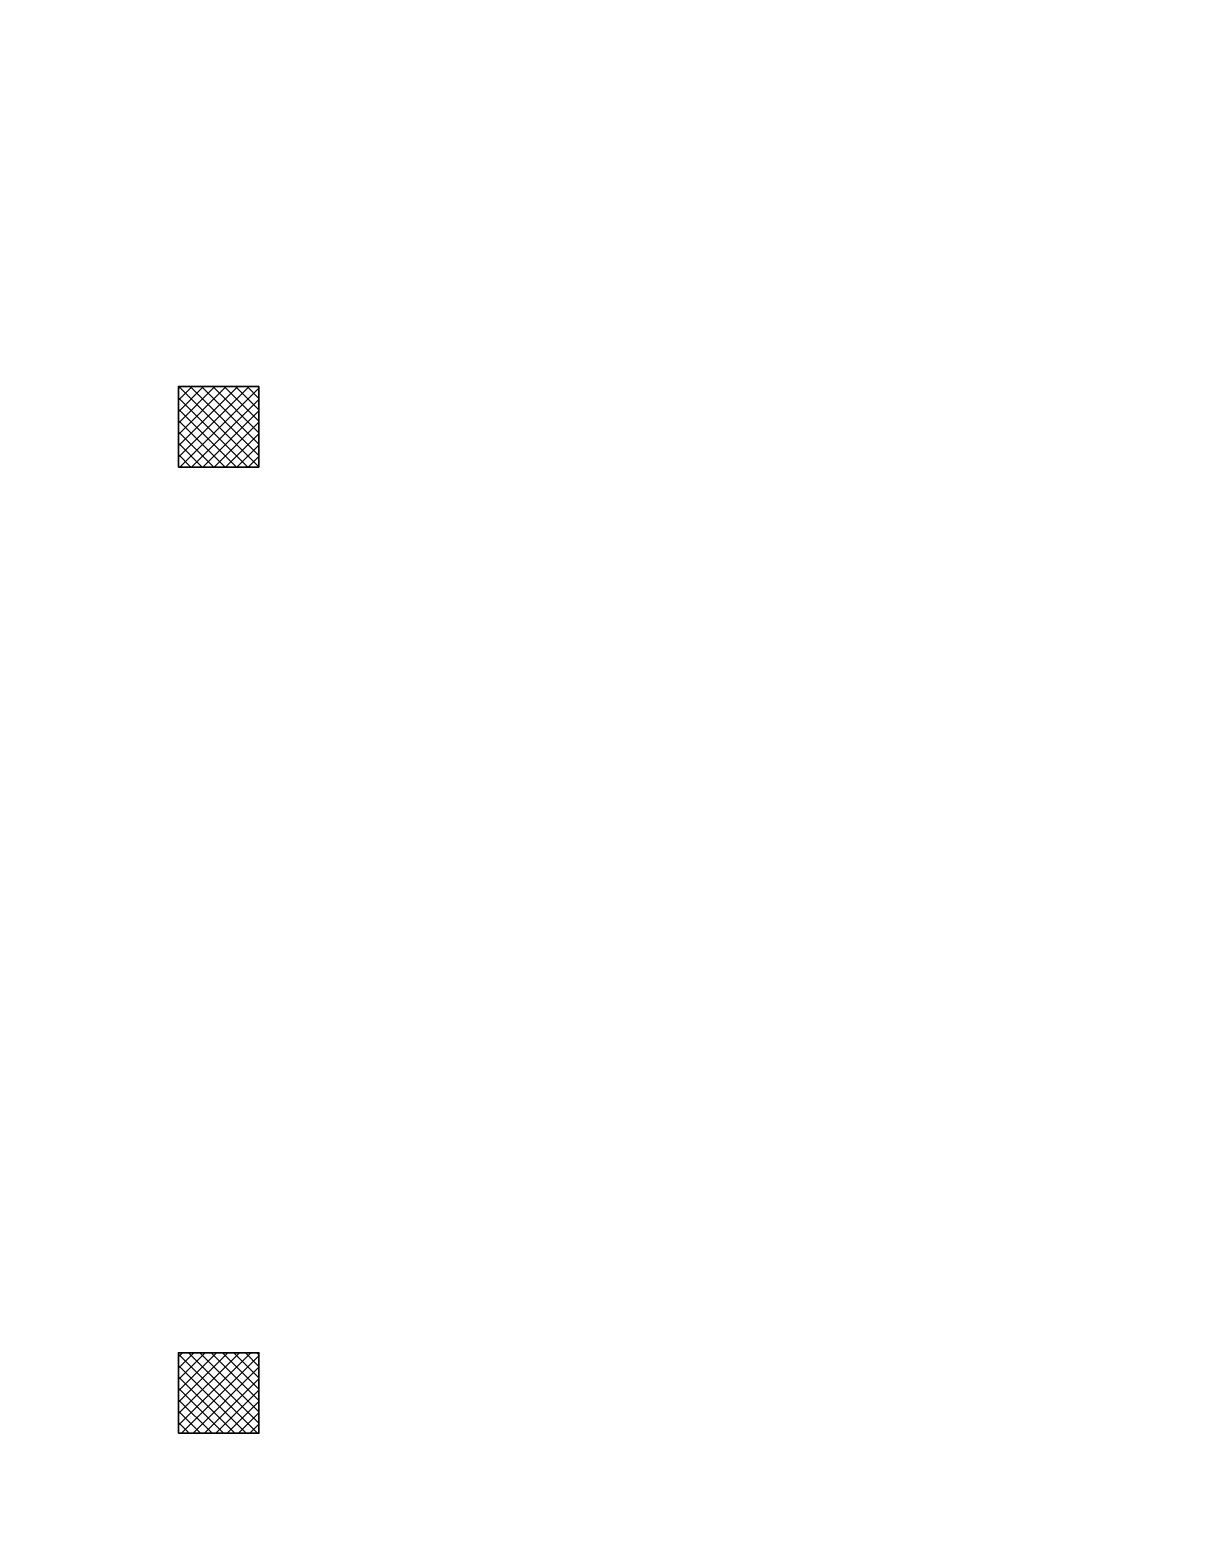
# Model space of a CAD drawing. Header units: inches. Extents: x 0 to 558, y -1 to 295.
# Drawn here: x 273.21 to 280.41, y 166.93 to 176.14 of the extents above; entities that cross this region are included whole.
import ezdxf

# ---------------------------------------------------------------- set-up
doc = ezdxf.new("R2010")
doc.units = ezdxf.units.IN
doc.header["$MEASUREMENT"] = 0
for name, color, linetype, lineweight in [('ars', 11, 'Continuous', 0), ('ARSIR BETON', 8, 'Continuous', 5), ('KOL', 1, 'Continuous', 30)]:
    doc.layers.add(name, color=color, linetype=linetype, lineweight=lineweight)

# ---------------------------------------------------------------- blocks, each defined once
blk = doc.blocks.new('K 50 50')
at = {"layer": 'ars'}
h = blk.add_hatch(dxfattribs=at)
h.set_pattern_fill('_USER', color=256, scale=0.05, angle=45, double=1, pattern_type=0)
h.set_pattern_definition([(45, (-4e-09, -4.7), (-0.03535534, 0.03535534), []), (135, (-4e-09, -4.7), (-0.03535534, -0.03535534), [])])
h.paths.add_polyline_path([(-0.25, -0.25), (0.25, -0.25), (0.25, 0.25), (-0.25, 0.25)])
at = {"layer": 'KOL'}
blk.add_lwpolyline([(-0.25, -0.25), (0.25, -0.25), (0.25, 0.25), (-0.25, 0.25)], close=True, dxfattribs=at)

msp = doc.modelspace()

# ---------------------------------------------------------------- hatches: boundary and pattern name
at = {"layer": 'ARSIR BETON'}
h = msp.add_hatch(dxfattribs=at)
h.set_pattern_fill('AR-HBONE', color=256, scale=0.004, style=0)
h.set_pattern_definition([(45, (37.0798, 226.14725), (6e-17, 0.5747364), [1.2192, -0.4064]), (135, (37.36716, 226.4346), (6e-17, 0.5747364), [1.2192, -0.4064])])
edge = h.paths.add_edge_path()
edge.add_arc((191.2828, 190.0679), 14, 90, 180)
edge.add_line((177.2828, 190.0679), (177.2828, 133.2715))
edge.add_arc((191.2827, 133.2715), 14, 179.99992, 263.11919)
edge.add_line((189.6055, 119.3724), (189.6055, 112.3227))
edge.add_line((189.6055, 112.3227), (189.7055, 112.3227))
edge.add_line((189.7055, 112.3227), (189.7055, 112.2227))
edge.add_line((189.7055, 112.2227), (201.7055, 112.2227))
edge.add_line((201.7055, 112.2227), (201.7055, 119.2715))
edge.add_line((201.7055, 119.2715), (380.22, 119.2715))
edge.add_arc((380.22, 133.2715), 14, 270, 360)
edge.add_line((394.22, 133.2715), (394.22, 186.8365))
edge.add_arc((380.07, 186.8365), 14.15, 0.00002, 89.99998)
edge.add_line((380.07, 200.9865), (288.3873, 200.9865))
edge.add_arc((288.3873, 203.9865), 3, 180, 270, ccw=False)
edge.add_line((285.3873, 203.9865), (285.3986, 204.9823))
edge.add_line((285.3986, 204.9823), (271.3873, 205.1475))
edge.add_line((271.3873, 205.1475), (271.3873, 204.9086))
edge.add_arc((270.5466, 204.9086), 0.8408, 270, 359.99999, ccw=False)
edge.add_line((270.5466, 204.0679), (191.2828, 204.0679))
edge = h.paths.add_edge_path()
edge.add_line((191.2672, 197.9562), (265.7566, 197.9585))
edge.add_arc((265.7568, 189.203), 8.7555, 41.343, 90.00169, ccw=False)
edge.add_line((272.3302, 194.9865), (332.5823, 194.9865))
edge.add_line((332.5823, 194.9865), (332.5823, 191.8715))
edge.add_line((332.5823, 191.8715), (340.1822, 191.8715))
edge.add_line((340.1822, 191.8715), (340.1822, 194.9865))
edge.add_line((340.1822, 194.9865), (380.07, 194.9865))
edge.add_arc((380.07, 186.8365), 8.15, 0, 90, ccw=False)
edge.add_line((388.22, 186.8365), (388.22, 163.1715))
edge.add_line((388.22, 163.1715), (388.22, 157.7117))
edge.add_line((388.22, 157.7117), (388.22, 133.2715))
edge.add_arc((380.22, 133.2715), 8, -90, 0, ccw=False)
edge.add_line((380.22, 125.2715), (191.2828, 125.2715))
edge.add_arc((191.185, 133.1732), 7.9023, 180.12317, 270.70845, ccw=False)
edge.add_line((183.2828, 133.1562), (183.2675, 189.9541))
edge.add_arc((191.2675, 189.9563), 8, 90.00169, 180.01541, ccw=False)

# ---------------------------------------------------------------- block references
at = {"layer": 'KOL'}
for p in [(274.3873, 173.6715), (274.3873, 167.6715)]:
    msp.add_blockref('K 50 50', p, dxfattribs=at)

doc.saveas('drawing.dxf')
